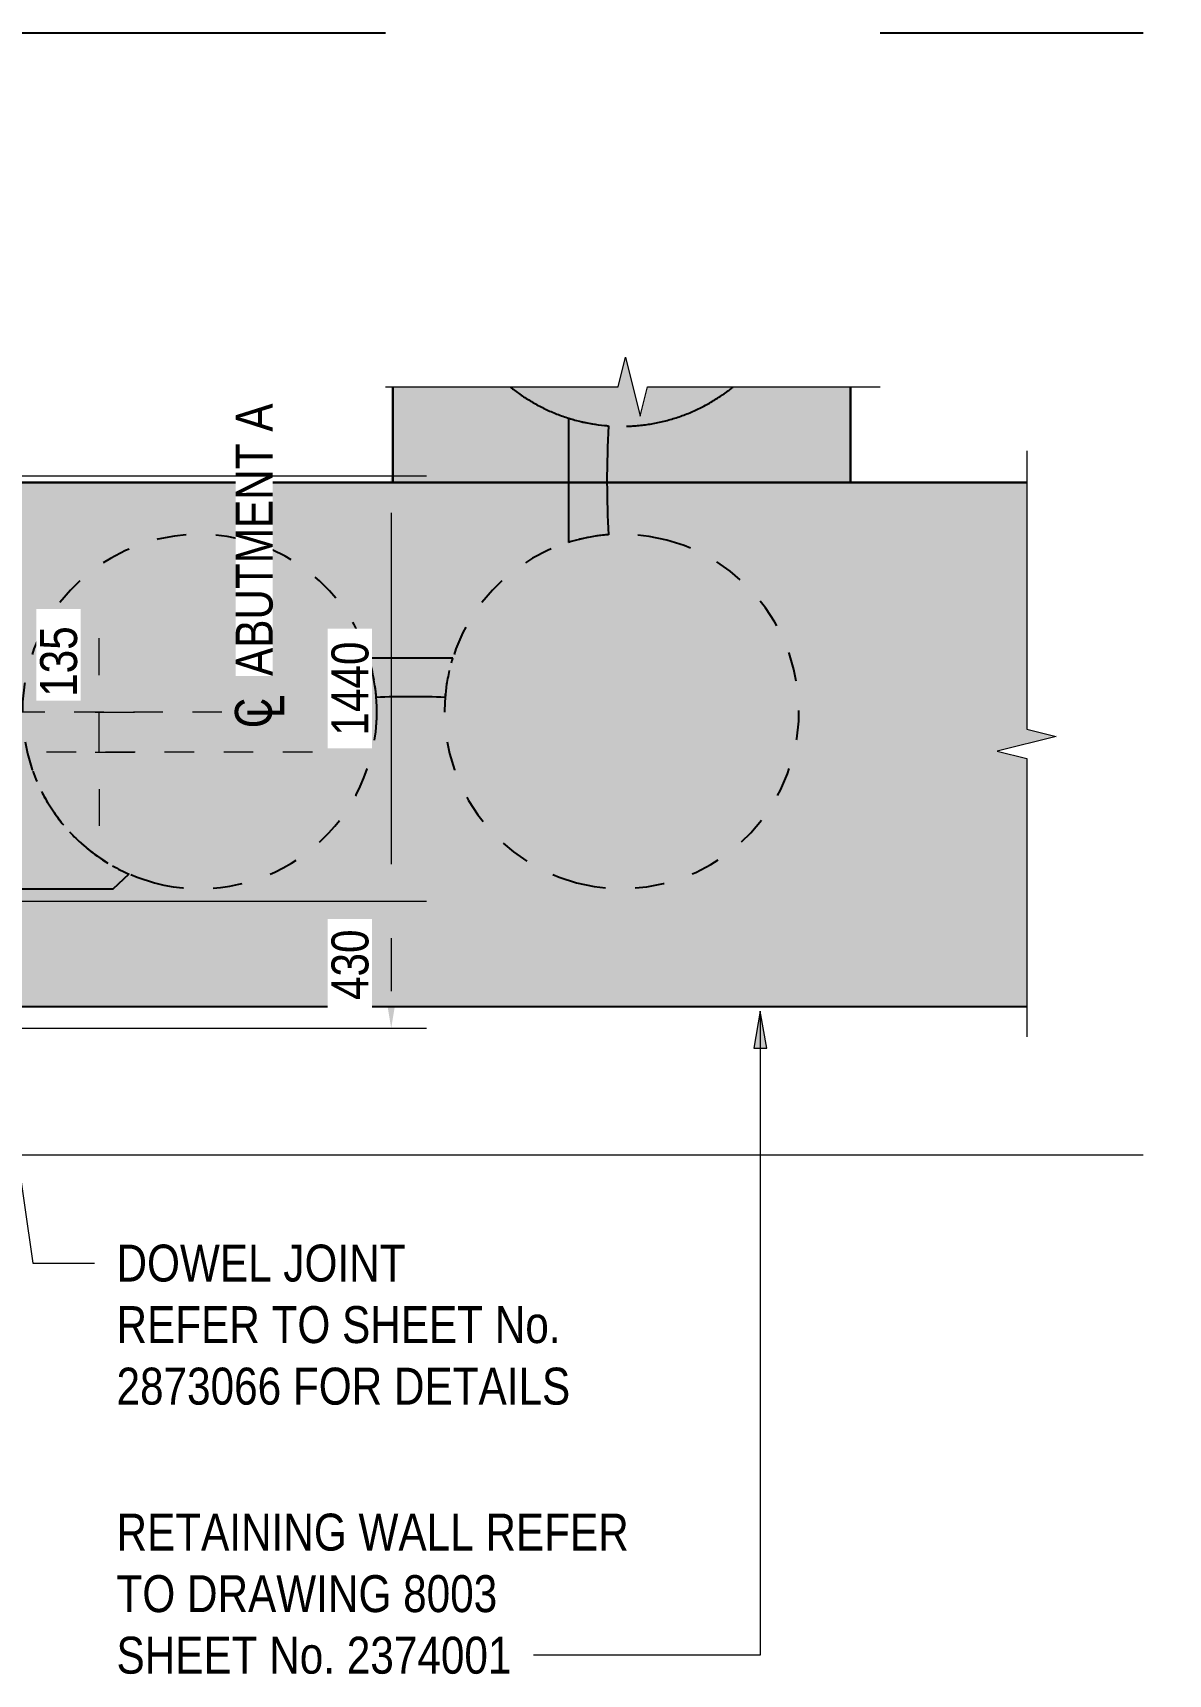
# Model space of a CAD drawing. Header units: metres. Extents: x 1108 to 1189, y -511 to 24.
# Drawn here: x 1143.46 to 1147.31, y -509.66 to -504.11 of the extents above; entities that cross this region are included whole.
import ezdxf

# ---------------------------------------------------------------- set-up
doc = ezdxf.new("R2010")
doc.units = ezdxf.units.M
doc.linetypes.add('Hidden', pattern=[0.004, 0.003, -0.001])
doc.linetypes.add('JacobsGridLine', pattern=[0.0145, 0.01, -0.001, 0.0025, -0.001])
doc.layers.get('Defpoints').update_dxf_attribs({"color": 41})
for name, color, linetype, lineweight in [('A-ANNO-DIMS', 7, 'Continuous', 9), ('A-ANNO-NOTE', 7, 'Continuous', 9), ('A-DETL', 7, 'Continuous', 13), ('A-DETL-GENF', 7, 'Continuous', 9), ('A-GENM', 7, 'Continuous', 35), ('G-ANNO-TEXT', 7, 'Continuous', 9), ('S-GRID', 7, 'Continuous', 9)]:
    doc.layers.add(name, color=color, linetype=linetype, lineweight=lineweight)
doc.styles.add('Arial Narrow_1', font='ARIALN.TTF', dxfattribs={"height": 0.125})
doc.styles.add('Arial Narrow_2', font='ARIALN.TTF', dxfattribs={"height": 0.0025})
doc.dimstyles.new('Dimension_Standard_O__mm_', dxfattribs={"dimscale": 0.3048, "dimtxt": 0.127929, "dimasz": 0.410105, "dimexe": 0.393701, "dimexo": 0.246063, "dimgap": 0.246063, "dimtad": 1, "dimdec": 0, "dimlfac": 1000, "dimzin": 0, "dimdsep": 46, "dimtxsty": 'Arial Narrow_1', "dimsah": 1, "dimcen": 0.09, "dimaunit": 1, "dimadec": 4, "dimazin": 0, "dimtfac": 1, "dimtdec": 4, "dimtix": 1, "dimtmove": 2, "dimatfit": 3, "dimfxl": 1, "dimtvp": 1, "dimtfill": 1, "dimtolj": 1, "dimtzin": 0, "dimlwd": 18, "dimlwe": 18, "dimarcsym": 2})
doc.dimstyles.new('Dimension_Standard_O__mm__1', dxfattribs={"dimscale": 0.3048, "dimtxt": 0.127929, "dimasz": 0.410105, "dimexe": 0.393701, "dimexo": 0.246063, "dimgap": 0.246063, "dimtad": 1, "dimdec": 0, "dimlfac": 1000, "dimzin": 0, "dimdsep": 46, "dimtxsty": 'Arial Narrow_1', "dimsah": 1, "dimcen": 0.09, "dimaunit": 1, "dimadec": 4, "dimazin": 0, "dimtfac": 1, "dimtdec": 4, "dimtix": 1, "dimtmove": 0, "dimatfit": 3, "dimfxl": 1, "dimtvp": 1, "dimtfill": 1, "dimtolj": 1, "dimtzin": 0, "dimlwd": 18, "dimlwe": 18, "dimarcsym": 2})

# ---------------------------------------------------------------- blocks, each defined once
blk = doc.blocks.new('Foundations-Piles - Px-1200-66435322-DRG-2873062 - ABUTMENT A CONCRETE PLAN')
at = {"layer": 'A-GENM', "color": 253, "linetype": 'Hidden', "lineweight": 25, "true_color": 0xb4b4b3}
for start, end in [(49.0909, 53.6335), (40.9091, 49.0909), (32.7273, 40.9091), (24.5455, 32.7273), (16.3636, 24.5455), (0, 16.3636), (351.8182, 0), (343.6364, 351.8182), (335.7666, 343.6364)]:
    blk.add_arc((0, 0), 0.6, start, end, dxfattribs=at)
blk = doc.blocks.new('Foundations-Piles - Px-1200-66435323-DRG-2873062 - ABUTMENT A CONCRETE PLAN')
at = {"layer": 'A-GENM', "color": 253, "linetype": 'Hidden', "lineweight": 25, "true_color": 0xb4b4b3}
for start, end in [(0, 180), (180, 0)]:
    blk.add_arc((0, 0), 0.6, start, end, dxfattribs=at)
blk = doc.blocks.new('Foundations-Piles - Px-1200-66435333-DRG-2873062 - ABUTMENT A CONCRETE PLAN')
at = {"layer": 'A-GENM', "color": 253, "linetype": 'Hidden', "lineweight": 25, "true_color": 0xb4b4b3}
for start, end in [(106.3636, 180), (98.1818, 106.3636), (0, 98.1818), (180, 0)]:
    blk.add_arc((0, 0), 0.6, start, end, dxfattribs=at)
blk = doc.blocks.new('Shotcrete Adaptive v1 - 1200 Dia Pile _ 1_5653 Spacing-66571875-DRG-2873062 - ABUTMENT A CONCRETE PLAN')
at = {"layer": 'A-GENM', "color": 253, "lineweight": 25, "true_color": 0xb4b4b3}
for p, q in [((-0.0077, 0.18), (-0.2103, 0.18)), ((0.2103, 0.18), (-0.0077, 0.18))]:
    blk.add_line(p, q, dxfattribs=at)
for centre, radius, start, end in [((-0.7826, 0), 0.6, 10.2222, 17.4576), ((0.7827, 0), 0.6, 162.5424, 164.1232), ((0.7827, 0), 0.6, 166.7131, 171.8364), ((-0.7826, 0), 0.6, 4.232, 8.2114), ((0.7827, 0), 0.6, 174.3797, 175.768), ((0, -2.92), 2.97, 90.148, 93.5574), ((0, -2.92), 2.97, 86.4426, 90.148)]:
    blk.add_arc(centre, radius, start, end, dxfattribs=at)
blk = doc.blocks.new('Shotcrete Adaptive v1 - 1200 Dia Pile _ 1_4289 Spacing-66571881-DRG-2873062 - ABUTMENT A CONCRETE PLAN')
at = {"layer": 'A-GENM', "color": 253, "lineweight": 25, "true_color": 0xb4b4b3}
blk.add_line((0.1421, 0.18), (-0.1421, 0.18), dxfattribs=at)
for centre, radius, start, end in [((-0.7144, 0), 0.6, 10.2887, 17.4576), ((0.7145, 0), 0.6, 162.5424, 164.1427), ((0.7145, 0), 0.6, 166.6276, 171.8721), ((-0.7144, 0), 0.6, 4.5618, 8.2552), ((0.7145, 0), 0.6, 174.2409, 175.4382), ((0, -2.92), 2.97, 87.7548, 92.2452)]:
    blk.add_arc(centre, radius, start, end, dxfattribs=at)
blk = doc.blocks.new('CappingBeam_RS39B_CB01A - CappingBeam_RS39B_CB01A-57939457-DRG-2873062 - ABUTMENT A CONCRETE PLAN')
at = {"layer": 'A-GENM', "lineweight": 25, "true_color": 0xf0f0e3, "transparency": 33554458}
h = blk.add_hatch(color=7, dxfattribs=at)
h.paths.add_polyline_path([(99.077, 34.7425), (98.1355, 38.3107), (97.323, 38.0964), (97.3243, 37.9934), (97.2249, 38.174), (97.2263, 38.0709), (96.4192, 37.858), (97.3607, 34.2896), (99.0769, 34.7425)])
h.paths.add_polyline_path([(98.3142, 34.5413), (98.3142, 34.5412), (98.2767, 34.6836)])
h = blk.add_hatch(color=7, dxfattribs=at)
h.paths.add_polyline_path([(96.9405, 35.8824), (96.5712, 37.2817), (96.2578, 37.1989), (96.4331, 36.5342), (96.5362, 36.5355), (96.3555, 36.4362), (96.4586, 36.4375), (96.6268, 35.7997), (96.9403, 35.8824)])
h.paths.add_polyline_path([(96.9667, 35.783), (96.9405, 35.8824), (96.6268, 35.7997), (96.6531, 35.7002), (96.9667, 35.783)])
at = {"layer": 'A-GENM', "color": 253, "lineweight": 25, "true_color": 0xb4b4b3}
for p, q in [((96.2578, 37.1989), (96.5713, 37.2817)), ((96.9667, 35.783), (96.6531, 35.7002))]:
    blk.add_line(p, q, dxfattribs=at)
at = {"layer": 'A-GENM', "color": 253, "lineweight": 25, "true_color": 0xaeaeae}
for p, q in [((96.5713, 37.2817), (96.2578, 37.1989)), ((96.6531, 35.7002), (96.9667, 35.783))]:
    blk.add_line(p, q, dxfattribs=at)
at = {"layer": 'A-GENM', "color": 253, "lineweight": 25, "true_color": 0xb4b4b3, "flags": 128}
blk.add_lwpolyline([(99.077, 34.7425), (98.8863, 34.6922), (98.6956, 34.6419), (98.5049, 34.5915), (98.3142, 34.5412), (98.1235, 34.4909), (97.9328, 34.4406), (97.7421, 34.3903), (97.5514, 34.34), (97.3607, 34.2896)], dxfattribs=at)
at = {"layer": 'A-GENM', "color": 253, "lineweight": 25, "true_color": 0xaeaeae, "flags": 128}
blk.add_lwpolyline([(97.3607, 34.2896), (97.5514, 34.34), (97.7421, 34.3903), (97.9328, 34.4406), (98.1235, 34.4909), (98.3142, 34.5412), (98.5049, 34.5915), (98.6956, 34.6419), (98.8863, 34.6922), (99.077, 34.7425)], dxfattribs=at)
at = {"layer": 'A-GENM', "color": 253, "lineweight": 25, "true_color": 0xb4b4b3}
for points, knots in [([(98.1355, 38.3107), (98.1691, 38.1832), (98.3429, 37.5248), (98.6567, 36.3354), (98.9369, 35.2735), (99.077, 34.7425)], [0.8133227, 0.8133227, 0.8133227, 0.8133227, 0.8333333, 0.9166667, 1, 1, 1, 1]), ([(96.5713, 37.2817), (96.5542, 37.3462), (96.5035, 37.5383), (96.4528, 37.7304), (96.4192, 37.858)], [0.15654188, 0.15654188, 0.15654188, 0.15654188, 0.16666667, 0.18669771, 0.18669771, 0.18669771, 0.18669771])]:
    blk.add_open_spline(points, degree=3, knots=knots, dxfattribs=at)
at = {"layer": 'A-GENM', "color": 253, "lineweight": 25, "true_color": 0xaeaeae}
for points, knots in [([(98.1355, 38.3107), (98.1691, 38.1832), (98.3429, 37.5248), (98.6567, 36.3354), (98.9369, 35.2735), (99.077, 34.7425)], [0.8133227, 0.8133227, 0.8133227, 0.8133227, 0.8333333, 0.9166667, 1, 1, 1, 1]), ([(96.4192, 37.858), (96.4528, 37.7304), (96.6266, 37.0719), (96.9405, 35.8824), (97.2206, 34.8206), (97.3607, 34.2896)], [0.8133023, 0.8133023, 0.8133023, 0.8133023, 0.8333333, 0.9166667, 1, 1, 1, 1])]:
    blk.add_open_spline(points, degree=3, knots=knots, dxfattribs=at)
at = {"layer": 'A-GENM', "color": 9, "lineweight": 25, "true_color": 0xbabab7}
for points in [[(96.9405, 35.8824), (96.8174, 36.3488), (96.6943, 36.8152), (96.5713, 37.2817)], [(96.5713, 37.2817), (96.6372, 37.0319), (96.7031, 36.7821), (96.769, 36.5323)], [(96.769, 36.5323), (96.8349, 36.2825), (96.9008, 36.0327), (96.9667, 35.783)], [(96.9667, 35.783), (96.958, 35.8161), (96.9492, 35.8493), (96.9405, 35.8824)]]:
    blk.add_open_spline(points, degree=3, dxfattribs=at)
at = {"layer": 'A-GENM', "color": 253, "lineweight": 25, "true_color": 0xaeaeae}
blk.add_open_spline([(96.5713, 37.2817), (96.6372, 37.0319), (96.769, 36.5323), (96.9008, 36.0327), (96.9667, 35.783)], degree=3, dxfattribs=at)
at = {"layer": 'A-GENM', "color": 253, "lineweight": 25, "true_color": 0xb4b4b3}
blk.add_open_spline([(97.3607, 34.2896), (97.2294, 34.7874), (97.0981, 35.2852), (96.9667, 35.783)], degree=3, dxfattribs=at)
blk = doc.blocks.new('Top of Pavement - RL A - Top of Pavement - RL A-68818558-DRG-2873062 - ABUTMENT A CONCRETE PLAN')
at = {"layer": 'A-GENM', "color": 253, "lineweight": 25, "true_color": 0xa3a3a3}
for points, knots in [([(95.0736, 36.99), (95.0644, 37.0251), (95.0272, 37.1659), (94.9622, 37.4123), (94.8958, 37.6641), (94.8572, 37.8103), (94.8465, 37.8507)], [-0.357572356, -0.357572356, -0.357572356, -0.357572356, -0.356818182, -0.354545455, -0.352272727, -0.351402687, -0.351402687, -0.351402687, -0.351402687]), ([(95.8549, 34.0293), (95.8362, 34.1001), (95.7618, 34.3823), (95.6438, 34.8294), (95.5445, 35.2056), (95.501, 35.3705)], [-0.378795327, -0.378795327, -0.378795327, -0.378795327, -0.377272727, -0.372727273, -0.369181835, -0.369181835, -0.369181835, -0.369181835])]:
    blk.add_open_spline(points, degree=3, knots=knots, dxfattribs=at)
blk = doc.blocks.new('T2DPAA-T2D-C3S-RS-M3D-100334_rvt-1-DRG-2873062 - ABUTMENT A CONCRETE PLAN')
at = {"layer": 'A-GENM', "color": 253, "lineweight": 25, "true_color": 0xb4b4b3}
for p, q in [((1143.7334, -507.0057), (1143.7875, -506.9556)), ((1143.1362, -507.0064), (1143.7334, -507.0057))]:
    blk.add_line(p, q, dxfattribs=at)
for start, end in [(199.7201, 203.3178), (206.8038, 211.4637), (214.8005, 219.7576), (222.7967, 228.5994), (230.7923, 238.7876), (240.5344, 246.509)]:
    blk.add_arc((1144.0266, -506.4054), 0.6, start, end, dxfattribs=at)
at = {"layer": 'A-GENM', "color": 253, "lineweight": 25, "true_color": 0xa3a3a3}
for name, p, rotation in [('Top of Pavement - RL A - Top of Pavement - RL A-68818558-DRG-2873062 - ABUTMENT A CONCRETE PLAN', (1134.8115, -402.7441), 255.223888888889), ('CappingBeam_RS39B_CB01A - CappingBeam_RS39B_CB01A-57939457-DRG-2873062 - ABUTMENT A CONCRETE PLAN', (1134.8115, -402.7441), 255.223888888889), ('Foundations-Piles - Px-1200-66435322-DRG-2873062 - ABUTMENT A CONCRETE PLAN', (1145.4554, -504.8399), 255.223888888889), ('Shotcrete Adaptive v1 - 1200 Dia Pile _ 1_5653 Spacing-66571875-DRG-2873062 - ABUTMENT A CONCRETE PLAN', (1145.4555, -505.6226), 90.00509118830401), ('Foundations-Piles - Px-1200-66435333-DRG-2873062 - ABUTMENT A CONCRETE PLAN', (1144.0266, -506.4054), 255.223888888889), ('Foundations-Piles - Px-1200-66435323-DRG-2873062 - ABUTMENT A CONCRETE PLAN', (1145.4555, -506.4052), 255.223888888889), ('Shotcrete Adaptive v1 - 1200 Dia Pile _ 1_4289 Spacing-66571881-DRG-2873062 - ABUTMENT A CONCRETE PLAN', (1144.7411, -506.4053), 0.005091211967431674)]:
    blk.add_blockref(name, p, dxfattribs=dict(at, rotation=rotation))
blk = doc.blocks.new('BREAK LINE - INPUT VIEW SCALE_R13 - Std Break-6744714-DRG-2873062 - ABUTMENT A CONCRETE PLAN')
at = {"layer": 'A-DETL-GENF', "color": 252, "true_color": 0x888888}
for p, q in [((0.8674, 0.1), (0.8424, 0)), ((0.9174, -0.1), (0.8674, 0.1)), ((0.8424, 0), (-0.1, 0)), ((0.9424, 0), (0.9174, -0.1)), ((1.8847, 0), (0.9424, 0))]:
    blk.add_line(p, q, dxfattribs=at)
blk = doc.blocks.new('BREAK LINE - INPUT VIEW SCALE_R13 - Std Break-5681363-DRG-2873062 - ABUTMENT A CONCRETE PLAN')
at = {"layer": 'A-DETL-GENF', "color": 252, "true_color": 0x888888}
for p, q in [((0.7125, 0.1), (0.6875, 0)), ((0.7625, -0.1), (0.7125, 0.1)), ((0.6875, 0), (-0.1, 0)), ((0.7875, 0), (0.7625, -0.1)), ((1.575, 0), (0.7875, 0))]:
    blk.add_line(p, q, dxfattribs=at)
blk = doc.blocks.new('CS_Annot_Centreline Symbol2 - CS_Annot_Centreline Symbol-5074296-DRG-2873062 - ABUTMENT A CONCRETE PLAN')
at = {"layer": 'A-ANNO-NOTE', "char_height": 0.0025, "attachment_point": 1, "style": 'Arial Narrow_2'}
for s, insert, width in [('C  ', (-0.00109, 0.00476), 0.0044093), ('L', (-0.00041, 0.00392), 0.0019241)]:
    blk.add_mtext(s, dxfattribs=dict(at, insert=insert, width=width))
blk = doc.blocks.new('DIMBLOCK1-DRG-2873062 - ABUTMENT A CONCRETE PLAN')
at = {"layer": 'A-ANNO-DIMS', "color": 0, "lineweight": 18, "transparency": 16777216}
for p, q in [((1143.6863, -506.2827), (1143.6863, -506.1577)), ((1143.6729, -506.4077), (1143.8063, -506.4077)), ((1143.6863, -506.5429), (1143.6863, -506.4077)), ((1143.6729, -506.5429), (1143.8063, -506.5429)), ((1143.6863, -506.6679), (1143.6863, -506.7929))]:
    blk.add_line(p, q, dxfattribs=at)
at = {"layer": 'A-ANNO-DIMS', "color": 0, "transparency": 16777216}
for points in [[(1143.6655, -506.2827), (1143.7072, -506.2827), (1143.6863, -506.4077)], [(1143.6655, -506.6679), (1143.7072, -506.6679), (1143.6863, -506.5429)]]:
    blk.add_solid(points, dxfattribs=at)
at = {"layer": 'Defpoints', "color": 0, "transparency": 16777216}
for p in [(1143.5979, -506.4077), (1143.6863, -506.4077), (1143.5979, -506.5429)]:
    blk.add_point(p, dxfattribs=at)
at = {"layer": 'A-ANNO-DIMS', "color": 0, "lineweight": 18, "transparency": 16777216, "insert": (1143.4865, -506.3559), "char_height": 0.125, "width": 0.285099, "attachment_point": 1, "rotation": 90, "line_spacing_factor": 0.974696, "style": 'Arial Narrow_1', "bg_fill": 3, "box_fill_scale": 1.1, "bg_fill_color": 256, "bg_fill_true_color": 13158600, "bg_fill_transparency": 0}
blk.add_mtext('\\A1;135', dxfattribs=at)
blk = doc.blocks.new('DIMBLOCK20-DRG-2873062 - ABUTMENT A CONCRETE PLAN')
at = {"layer": 'A-ANNO-DIMS', "color": 0, "lineweight": 18, "transparency": 16777216}
for p, q in [((1143.1924, -505.6079), (1144.7951, -505.6079)), ((1144.6751, -505.7329), (1144.6751, -506.9229)), ((1143.1924, -507.0479), (1144.7951, -507.0479))]:
    blk.add_line(p, q, dxfattribs=at)
at = {"layer": 'A-ANNO-DIMS', "color": 0, "transparency": 16777216}
for points in [[(1144.6543, -505.7329), (1144.6959, -505.7329), (1144.6751, -505.6079)], [(1144.6543, -506.9229), (1144.6959, -506.9229), (1144.6751, -507.0479)]]:
    blk.add_solid(points, dxfattribs=at)
at = {"layer": 'Defpoints', "color": 0, "transparency": 16777216}
for p in [(1143.1174, -505.6079), (1143.1174, -507.0479), (1144.6751, -507.0479)]:
    blk.add_point(p, dxfattribs=at)
at = {"layer": 'A-ANNO-DIMS', "color": 0, "lineweight": 18, "transparency": 16777216, "insert": (1144.5363, -506.3279), "char_height": 0.125, "width": 0.380132, "attachment_point": 5, "rotation": 90, "style": 'Arial Narrow_1', "bg_fill": 3, "box_fill_scale": 1.1, "bg_fill_color": 256, "bg_fill_true_color": 13158600, "bg_fill_transparency": 0}
blk.add_mtext('\\A1;1440', dxfattribs=at)
blk = doc.blocks.new('DIMBLOCK21-DRG-2873062 - ABUTMENT A CONCRETE PLAN')
at = {"layer": 'A-ANNO-DIMS', "color": 0, "lineweight": 18, "transparency": 16777216}
for p, q in [((1143.1924, -507.0479), (1144.7951, -507.0479)), ((1144.6751, -507.1729), (1144.6751, -507.3529)), ((1143.1924, -507.4779), (1144.7951, -507.4779))]:
    blk.add_line(p, q, dxfattribs=at)
at = {"layer": 'A-ANNO-DIMS', "color": 0, "transparency": 16777216}
for points in [[(1144.6543, -507.1729), (1144.6959, -507.1729), (1144.6751, -507.0479)], [(1144.6543, -507.3529), (1144.6959, -507.3529), (1144.6751, -507.4779)]]:
    blk.add_solid(points, dxfattribs=at)
at = {"layer": 'Defpoints', "color": 0, "transparency": 16777216}
for p in [(1143.1174, -507.0479), (1143.1174, -507.4779), (1144.6751, -507.4779)]:
    blk.add_point(p, dxfattribs=at)
at = {"layer": 'A-ANNO-DIMS', "color": 0, "lineweight": 18, "transparency": 16777216, "insert": (1144.5363, -507.2629), "char_height": 0.125, "width": 0.285099, "attachment_point": 5, "rotation": 90, "style": 'Arial Narrow_1', "bg_fill": 3, "box_fill_scale": 1.1, "bg_fill_color": 256, "bg_fill_true_color": 13158600, "bg_fill_transparency": 0}
blk.add_mtext('\\A1;430', dxfattribs=at)

msp = doc.modelspace()

# ---------------------------------------------------------------- hatches: boundary and pattern name
at = {"layer": 'G-ANNO-TEXT'}
msp.add_hatch(color=256, dxfattribs=at).paths.add_polyline_path([(1145.9246, -507.42), (1145.9025, -507.545), (1145.9466, -507.545)])

# ---------------------------------------------------------------- linework, layer by layer
at = {"layer": 'A-DETL', "color": 7, "lineweight": 9, "true_color": 0xffffff}
msp.add_line((1147.2206, -507.9077), (1140.8317, -507.9077), dxfattribs=at)
at = {"layer": 'G-ANNO-TEXT'}
for p, q in [((1145.9246, -507.42), (1145.9025, -507.545)), ((1145.9466, -507.545), (1145.9246, -507.42)), ((1145.9246, -507.42), (1145.9246, -509.6006)), ((1145.9025, -507.545), (1145.9466, -507.545)), ((1143.4619, -508.273), (1143.6701, -508.273)), ((1145.5794, -509.6006), (1145.1563, -509.6006)), ((1145.9246, -509.6006), (1145.5794, -509.6006))]:
    msp.add_line(p, q, dxfattribs=at)
at = {"layer": 'S-GRID', "linetype": 'JacobsGridLine', "lineweight": 18}
for p, q in [((1144.1022, -506.4077), (1109.9876, -506.4077)), ((1144.4081, -506.5429), (1108.9857, -506.5429))]:
    msp.add_line(p, q, dxfattribs=at)

# ---------------------------------------------------------------- block references
at = {"lineweight": 5}
msp.add_blockref('T2DPAA-T2D-C3S-RS-M3D-100334_rvt-1-DRG-2873062 - ABUTMENT A CONCRETE PLAN', (0, 0), dxfattribs=at)
at = {"layer": 'A-ANNO-NOTE', "xscale": 50, "yscale": 50, "zscale": 50, "rotation": 89.99999999999991}
msp.add_blockref('CS_Annot_Centreline Symbol2 - CS_Annot_Centreline Symbol-5074296-DRG-2873062 - ABUTMENT A CONCRETE PLAN', (1144.384, -506.4077), dxfattribs=at)
at = {"layer": 'A-DETL-GENF', "color": 252, "true_color": 0x888888}
for name, p, rotation in [('BREAK LINE - INPUT VIEW SCALE_R13 - Std Break-5681363-DRG-2873062 - ABUTMENT A CONCRETE PLAN', (1146.2304, -505.306), 180), ('BREAK LINE - INPUT VIEW SCALE_R13 - Std Break-6744714-DRG-2873062 - ABUTMENT A CONCRETE PLAN', (1146.8266, -507.4072), 90.00000000000225)]:
    msp.add_blockref(name, p, dxfattribs=dict(at, rotation=rotation))

# ---------------------------------------------------------------- next in the draw order: texts
at = {"layer": 'A-ANNO-NOTE', "insert": (1144.1487, -506.2852), "char_height": 0.125, "attachment_point": 1, "rotation": 90, "style": 'Arial Narrow_1', "bg_fill": 3, "box_fill_scale": 1, "bg_fill_color": 256, "bg_fill_true_color": 13158600, "bg_fill_transparency": 0}
msp.add_mtext('ABUTMENT A', dxfattribs=at)
at = {"layer": 'G-ANNO-TEXT', "char_height": 0.125, "attachment_point": 1, "style": 'Arial Narrow_1', "bg_fill": 3, "box_fill_scale": 1, "bg_fill_color": 256, "bg_fill_true_color": 13158600, "bg_fill_transparency": 0}
for s, insert in [('DOWEL JOINT', (1143.7451, -508.2105)), ('REFER TO SHEET No. ', (1143.7451, -508.4188)), ('2873066 FOR DETAILS', (1143.7451, -508.6272)), ('RETAINING WALL REFER ', (1143.7451, -509.1214)), ('TO DRAWING 8003 ', (1143.7451, -509.3297)), ('SHEET No. 2374001', (1143.7451, -509.5381))]:
    msp.add_mtext(s, dxfattribs=dict(at, insert=insert))

# ---------------------------------------------------------------- next in the draw order: dimensions: what is measured, and where the dimension line sits
at = {"layer": 'A-ANNO-DIMS', "lineweight": 18}
dim = msp.add_linear_dim(base=(1143.6863, -506.4077), p1=(1143.5979, -506.5429), p2=(1143.5979, -506.4077), angle=90, dimstyle='Dimension_Standard_O__mm_', override={"dimpost": '<>', "dimfxl": 0.135182}, dxfattribs=at)
dim.commit()
dim.dimension.update_dxf_attribs({"geometry": 'DIMBLOCK1-DRG-2873062 - ABUTMENT A CONCRETE PLAN', "text_midpoint": (1143.5698, -506.2134), "dimtype": 160, "text_rotation": 90})

# ---------------------------------------------------------------- next in the draw order: dimensions: what is measured, and where the dimension line sits
dim = msp.add_linear_dim(base=(1144.6751, -507.0479), p1=(1143.1174, -505.6079), p2=(1143.1174, -507.0479), angle=90, dimstyle='Dimension_Standard_O__mm__1', override={"dimpost": '<>', "dimfxl": 1.44}, dxfattribs=at)
dim.commit()
dim.dimension.update_dxf_attribs({"geometry": 'DIMBLOCK20-DRG-2873062 - ABUTMENT A CONCRETE PLAN', "text_midpoint": (1144.5363, -506.3279)})

# ---------------------------------------------------------------- next in the draw order: dimensions: what is measured, and where the dimension line sits
dim = msp.add_linear_dim(base=(1144.6751, -507.4779), p1=(1143.1174, -507.0479), p2=(1143.1174, -507.4779), angle=90, dimstyle='Dimension_Standard_O__mm__1', override={"dimpost": '<>', "dimfxl": 0.43}, dxfattribs=at)
dim.commit()
dim.dimension.update_dxf_attribs({"geometry": 'DIMBLOCK21-DRG-2873062 - ABUTMENT A CONCRETE PLAN', "text_midpoint": (1144.5363, -507.2629)})

# ---------------------------------------------------------------- next in the draw order: linework, layer by layer
at = {"layer": 'G-ANNO-TEXT'}
msp.add_line((1143.2538, -506.8314), (1143.4619, -508.273), dxfattribs=at)

doc.saveas('drawing.dxf')
